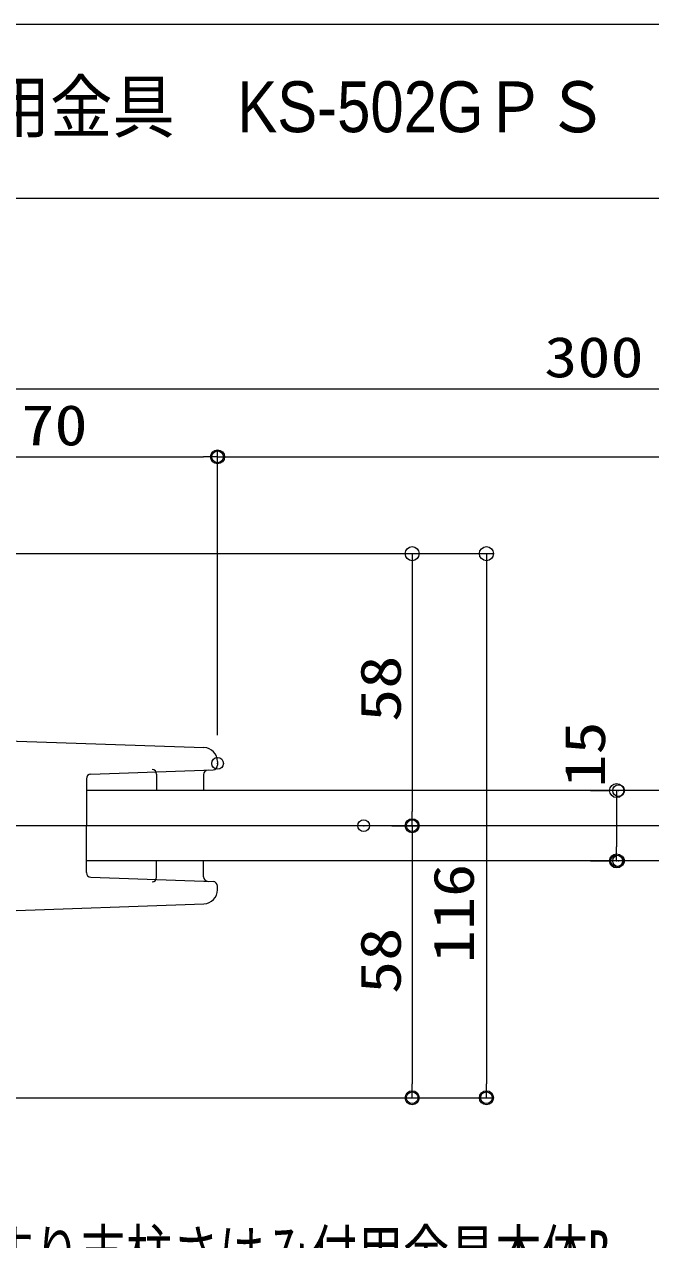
# Model space of a CAD drawing. Units: millimetres, scale not verified. Extents: x -800 to 819, y -554 to 554.
# Drawn here: x -659.2 to -525.5, y -259.1 to 0 of the extents above; entities that cross this region are included whole.
import ezdxf
from ezdxf.enums import TextEntityAlignment as Align

# ---------------------------------------------------------------- set-up
doc = ezdxf.new("R2010")
doc.units = ezdxf.units.MM
doc.header["$LTSCALE"] = 5
doc.header["$PDMODE"] = 32
doc.header["$PDSIZE"] = 2.5
doc.linetypes.add('DASHED1', pattern=[1.8, 1.2, -0.6])
for name, color, linetype, lineweight in [('0-0_zumenwaku', 6, 'Continuous', 9), ('0-2_sunpou', 1, 'Continuous', 9), ('0-3_0', 5, 'DASHED1', 9), ('0-7_center', 5, 'Continuous', 9), ('0-8_ﾚｲﾔ2', 3, 'Continuous', 9), ('0-D_DEFPOINTS', 7, 'Continuous', 9)]:
    doc.layers.add(name, color=color, linetype=linetype, lineweight=lineweight)
doc.layers.add('0-1_moji', color=2, linetype='Continuous')
doc.styles.add('ＭＳ ゴシック', font='')
doc.styles.add('ＭＳ Ｐゴシック', font='')
doc.styles.get('ＭＳ ゴシック').set_extended_font_data('MS Gothic')
doc.styles.get('ＭＳ Ｐゴシック').set_extended_font_data('MS PGothic')

# ---------------------------------------------------------------- blocks, each defined once
blk = doc.blocks.new('_ORIGIN')
at = {"layer": '0-3_0', "color": 1, "linetype": 'Continuous'}
blk.add_line((0, 0), (-5, 0), dxfattribs=at)
blk.add_circle((0, 0), 2.5, dxfattribs=at)
blk = doc.blocks.new('MLeader47')
at = {"layer": '0-2_sunpou'}
blk.add_line((-677.112, -269.774), (-535.495, -269.774), dxfattribs=at)
at = {"layer": '0-2_sunpou', "color": 7}
blk.add_line((-758.669, -328.628), (-755.45, -326.253), dxfattribs=at)
at = {"layer": '0-2_sunpou'}
blk.add_lwpolyline([(-755.45, -326.253), (-678.912, -269.774), (-677.112, -269.774)], dxfattribs=at)
at = {"layer": '0-2_sunpou', "color": 7}
blk.add_lwpolyline([(-755.055, -326.789), (-758.669, -328.628), (-755.846, -325.716)], dxfattribs=at)
at = {"layer": '0-2_sunpou', "color": 2, "style": 'ＭＳ ゴシック', "width": 0.75}
blk.add_text('手すり支柱さはみ付用金具本体B', height=9.621, dxfattribs=at).set_placement((-676.752, -269.625), align=Align.BOTTOM_LEFT)

msp = doc.modelspace()

# ---------------------------------------------------------------- linework, layer by layer
at = {"layer": '0-0_zumenwaku'}
for p, q in [((-800, 0), (516, 0)), ((-799.2, -37.047), (516, -37.047))]:
    msp.add_line(p, q, dxfattribs=at)
at = {"layer": '0-2_sunpou'}
for p, q in [((-684.919, -77.686), (-390.919, -77.686)), ((-684.919, -92.204), (-620.919, -92.204)), ((-617.919, -151.562), (-617.919, -90.704)), ((-617.919, -151.562), (-617.919, -90.704)), ((-614.919, -92.204), (-390.919, -92.204)), ((-681.919, -112.846), (-559.044, -112.846)), ((-681.919, -112.846), (-574.895, -112.846)), ((-576.395, -115.846), (-576.395, -167.846)), ((-560.544, -115.846), (-560.544, -225.846)), ((-538.358, -163.346), (-534.263, -163.346)), ((-532.763, -166.346), (-532.763, -175.346)), ((-580.742, -170.846), (-574.895, -170.846)), ((-580.742, -170.846), (-574.895, -170.846)), ((-576.395, -173.846), (-576.395, -225.846)), ((-538.358, -178.346), (-534.263, -178.346)), ((-681.919, -228.846), (-559.044, -228.846)), ((-681.919, -228.846), (-574.895, -228.846))]:
    msp.add_line(p, q, dxfattribs=at)
at = {"layer": '0-7_center'}
msp.add_line((-384.914, -170.846), (-773.096, -170.846), dxfattribs=at)
at = {"layer": '0-8_ﾚｲﾔ2'}
for p, q in [((-687.919, -151.846), (-620.814, -154.19)), ((-617.919, -157.188), (-617.919, -157.936)), ((-644.954, -159.846), (-618.884, -158.936)), ((-630.919, -159.868), (-630.919, -163.346)), ((-620.919, -159.972), (-620.919, -163.346)), ((-645.919, -160.845), (-645.919, -170.846)), ((-458.719, -163.346), (-645.919, -163.346)), ((-645.919, -180.847), (-645.919, -170.846)), ((-458.719, -178.346), (-645.919, -178.346)), ((-630.919, -181.824), (-630.919, -178.346)), ((-620.919, -181.72), (-620.919, -178.346)), ((-644.954, -181.847), (-618.884, -182.757)), ((-617.919, -184.505), (-617.919, -183.756)), ((-687.919, -189.846), (-620.814, -187.503))]:
    msp.add_line(p, q, dxfattribs=at)
for centre, radius, start, end in [((-620.919, -157.188), 3, 0, 88), ((-618.919, -157.936), 1, 272, 0), ((-644.919, -160.845), 1, 92, 180), ((-631.919, -159.868), 1, 0, 87), ((-619.919, -159.972), 1, 92, 180), ((-644.919, -180.847), 1, 180, 268), ((-631.919, -181.824), 1, 273, 0), ((-619.919, -181.72), 1, 180, 268), ((-618.919, -183.756), 1, 0, 88), ((-620.919, -184.505), 3, 272, 0)]:
    msp.add_arc(centre, radius, start, end, dxfattribs=at)
at = {"layer": '0-D_DEFPOINTS'}
for p in [(-617.919, -92.204), (-617.919, -157.562), (-532.358, -163.346), (-586.742, -170.846), (-576.395, -170.846), (-532.763, -178.346), (-532.358, -178.346), (-576.395, -228.846), (-560.544, -228.846)]:
    msp.add_point(p, dxfattribs=at)

# ---------------------------------------------------------------- block references
at = {"layer": '0-2_sunpou', "xscale": 0.6, "yscale": 0.6}
msp.add_blockref('_ORIGIN', (-617.919, -92.204), dxfattribs=at)
for p, rotation in [((-617.919, -92.204), 180), ((-576.395, -112.846), 90), ((-560.544, -112.846), 90), ((-532.763, -163.346), 90), ((-576.395, -170.846), 270), ((-576.395, -170.846), 90), ((-532.763, -178.346), 270), ((-576.395, -228.846), 270), ((-560.544, -228.846), 270)]:
    msp.add_blockref('_ORIGIN', p, dxfattribs=dict(at, rotation=rotation))
at = {"layer": '0-2_sunpou'}
msp.add_blockref('MLeader47', (0, 0), dxfattribs=at)

# ---------------------------------------------------------------- texts
at = {"layer": '0-1_moji', "style": 'ＭＳ Ｐゴシック', "width": 0.9}
msp.add_text('手すり支柱はさみ付用金具\u3000KS-502GＰＳ\u3000（取付例）', height=10.85, dxfattribs=at).set_placement((-786.858, -26.257), align=Align.BOTTOM_LEFT)
at = {"layer": '0-2_sunpou', "color": 2, "style": 'ＭＳ ゴシック', "width": 1.2}
for s, p in [('300', (-548.205, -77.851)), ('70', (-659.776, -92.369))]:
    msp.add_text(s, height=8.651, dxfattribs=at).set_placement(p, align=Align.BOTTOM_LEFT)
for s, p in [('58', (-576.23, -148.703)), ('15', (-532.635, -162.721)), ('116', (-560.636, -200.153)), ('58', (-576.23, -206.703))]:
    msp.add_text(s, height=8.651, rotation=90, dxfattribs=at).set_placement(p, align=Align.BOTTOM_LEFT)

doc.saveas('drawing.dxf')
